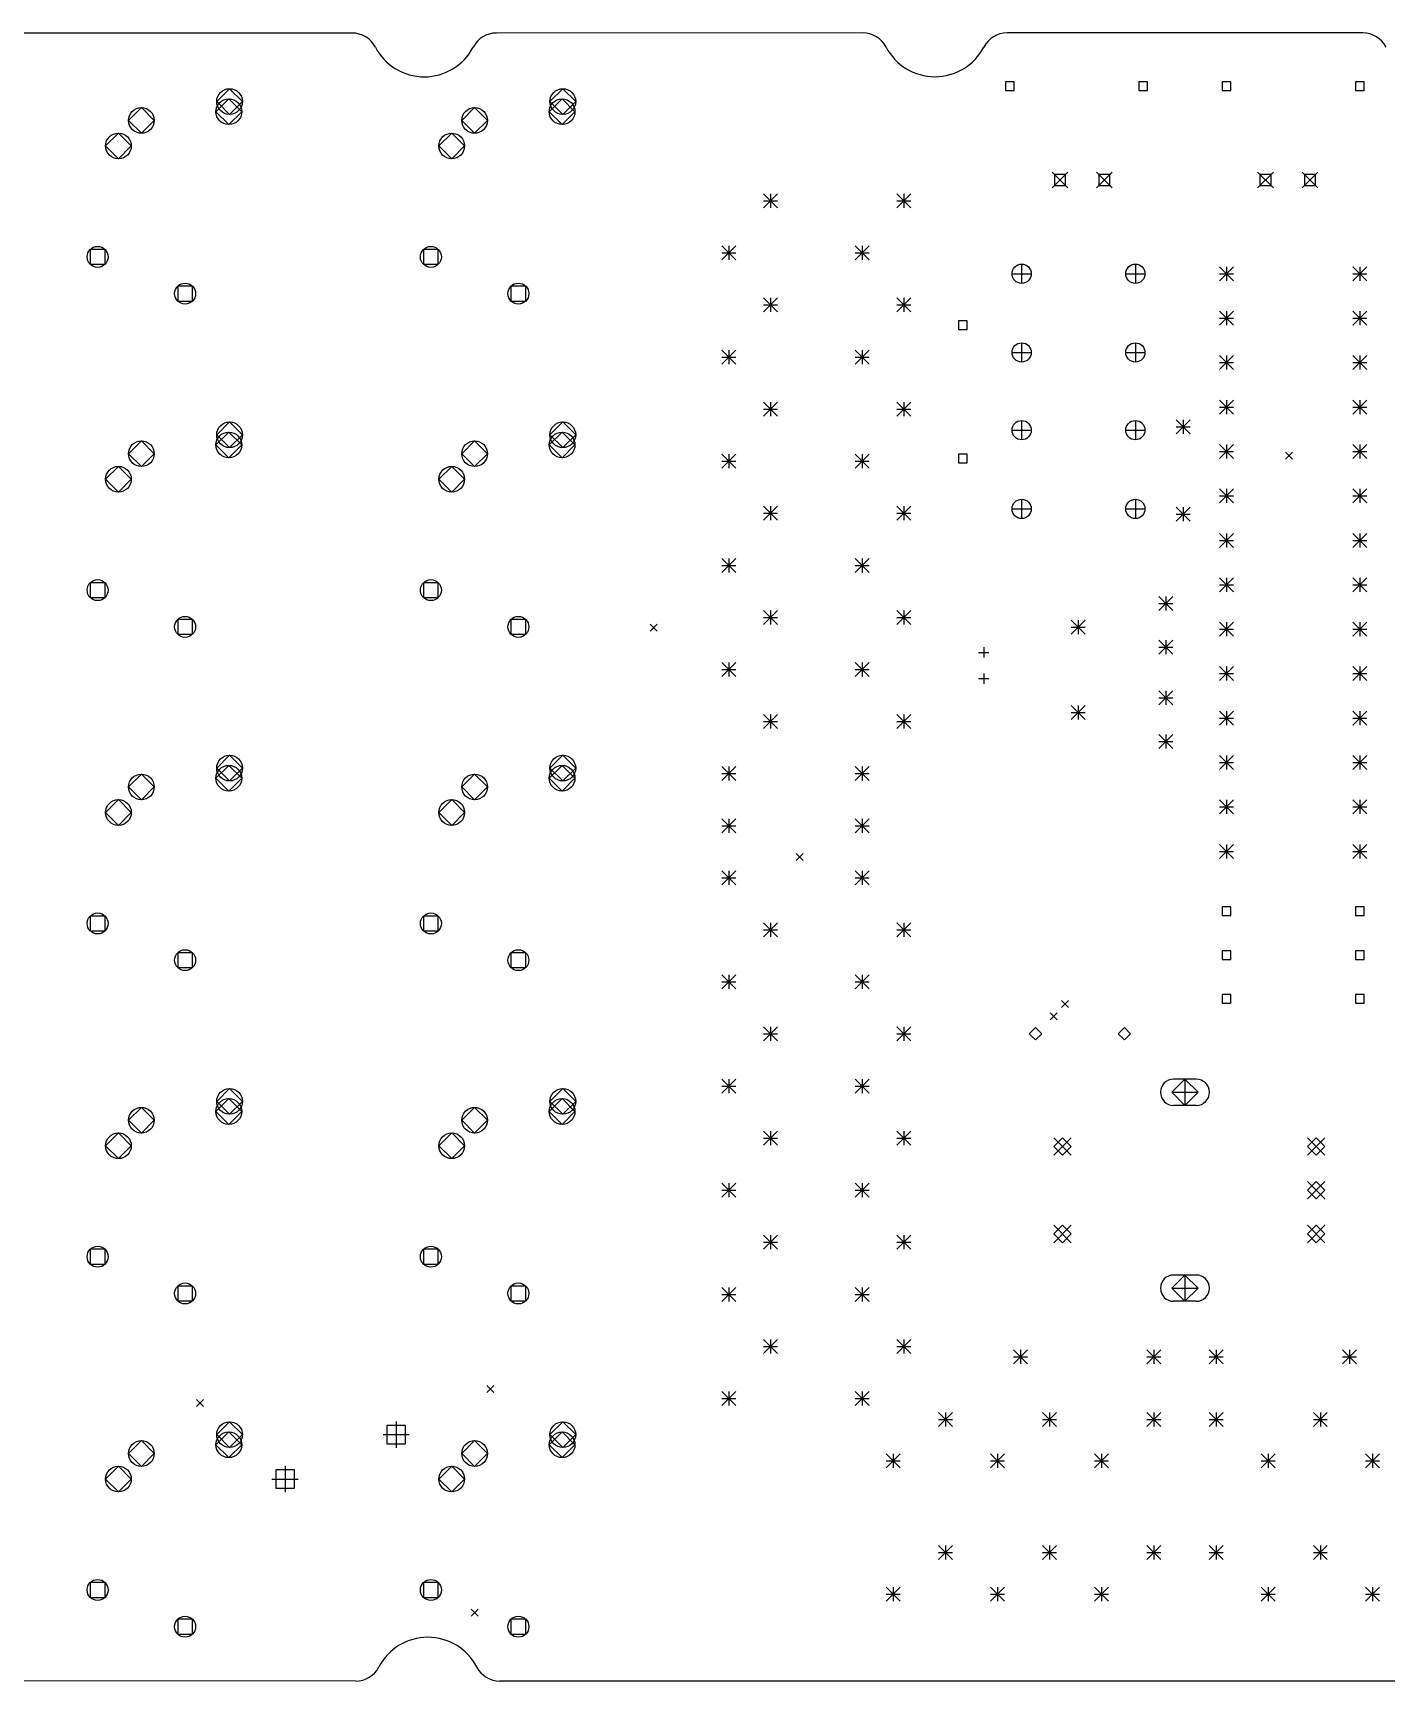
# Model space of a CAD drawing. Extents: x 8 to 295, y -192 to -55.
# Drawn here: x 86.6 to 163.9, y -149.5 to -55.3 of the extents above; entities that cross this region are included whole.
import ezdxf

# ---------------------------------------------------------------- set-up
doc = ezdxf.new("R2010")
doc.units = 0
doc.layers.add('BLACK', color=7, linetype='CONTINUOUS')

msp = doc.modelspace()

# ---------------------------------------------------------------- linework, layer by layer
at = {"layer": 'BLACK', "linetype": 'CONTINUOUS'}
for p, q in [((104.8, -55.3), (51.7481, -55.2937)), ((133.989, -55.2937), (113.046, -55.3)), ((162.564, -55.2937), (142.236, -55.2937)), ((142.646, -58.0932), (142.151, -58.0932)), ((142.151, -58.0932), (142.151, -58.5882)), ((142.646, -58.5882), (142.646, -58.0932)), ((150.266, -58.0932), (149.771, -58.0932)), ((149.771, -58.0932), (149.771, -58.5882)), ((150.266, -58.5882), (150.266, -58.0932)), ((155.029, -58.0932), (154.534, -58.0932)), ((154.534, -58.0932), (154.534, -58.5882)), ((155.029, -58.5882), (155.029, -58.0932)), ((162.649, -58.0932), (162.154, -58.0932)), ((162.154, -58.0932), (162.154, -58.5882)), ((162.649, -58.5882), (162.649, -58.0932)), ((97.7501, -59.0588), (97.0151, -59.7938)), ((97.7901, -58.4788), (97.0551, -59.2138)), ((97.0551, -59.2138), (97.7901, -59.9488)), ((98.4851, -59.7938), (97.7501, -59.0588)), ((98.5251, -59.2138), (97.7901, -58.4788)), ((97.7901, -59.9488), (98.5251, -59.2138)), ((116.8, -59.0588), (116.065, -59.7938)), ((116.84, -58.4788), (116.105, -59.2138)), ((116.105, -59.2138), (116.84, -59.9488)), ((117.535, -59.7938), (116.8, -59.0588)), ((117.575, -59.2138), (116.84, -58.4788)), ((116.84, -59.9488), (117.575, -59.2138)), ((142.151, -58.5882), (142.646, -58.5882)), ((149.771, -58.5882), (150.266, -58.5882)), ((154.534, -58.5882), (155.029, -58.5882)), ((162.154, -58.5882), (162.649, -58.5882)), ((92.7501, -59.5588), (92.0151, -60.2938)), ((93.4851, -60.2938), (92.7501, -59.5588)), ((97.0151, -59.7938), (97.7501, -60.5288)), ((97.7501, -60.5288), (98.4851, -59.7938)), ((111.8, -59.5588), (111.065, -60.2938)), ((112.535, -60.2938), (111.8, -59.5588)), ((116.065, -59.7938), (116.8, -60.5288)), ((116.8, -60.5288), (117.535, -59.7938)), ((91.4401, -61.0188), (90.7051, -61.7538)), ((92.1751, -61.7538), (91.4401, -61.0188)), ((92.0151, -60.2938), (92.7501, -61.0288)), ((92.7501, -61.0288), (93.4851, -60.2938)), ((110.49, -61.0188), (109.755, -61.7538)), ((111.225, -61.7538), (110.49, -61.0188)), ((111.065, -60.2938), (111.8, -61.0288)), ((111.8, -61.0288), (112.535, -60.2938)), ((90.7051, -61.7538), (91.4401, -62.4888)), ((91.4401, -62.4888), (92.1751, -61.7538)), ((109.755, -61.7538), (110.49, -62.4888)), ((110.49, -62.4888), (111.225, -61.7538)), ((144.806, -63.2485), (145.706, -64.1485)), ((145.706, -63.2485), (144.806, -64.1485)), ((145.575, -63.3803), (144.938, -63.3803)), ((144.938, -63.3803), (144.938, -64.0167)), ((144.938, -64.0167), (145.575, -64.0167)), ((145.575, -64.0167), (145.575, -63.3803)), ((147.346, -63.2485), (148.246, -64.1485)), ((148.246, -63.2485), (147.346, -64.1485)), ((148.115, -63.3803), (147.478, -63.3803)), ((147.478, -63.3803), (147.478, -64.0167)), ((147.478, -64.0167), (148.115, -64.0167)), ((148.115, -64.0167), (148.115, -63.3803)), ((156.554, -63.2485), (157.454, -64.1485)), ((157.454, -63.2485), (156.554, -64.1485)), ((157.322, -63.3803), (156.686, -63.3803)), ((156.686, -63.3803), (156.686, -64.0167)), ((156.686, -64.0167), (157.322, -64.0167)), ((157.322, -64.0167), (157.322, -63.3803)), ((159.094, -63.2485), (159.994, -64.1485)), ((159.994, -63.2485), (159.094, -64.1485)), ((159.862, -63.3803), (159.226, -63.3803)), ((159.226, -63.3803), (159.226, -64.0167)), ((159.226, -64.0167), (159.862, -64.0167)), ((159.862, -64.0167), (159.862, -63.3803)), ((128.307, -64.4891), (129.107, -65.2891)), ((129.107, -64.4891), (128.307, -65.2891)), ((128.307, -64.8891), (129.107, -64.8891)), ((128.707, -64.4891), (128.707, -65.2891)), ((135.927, -64.4891), (136.727, -65.2891)), ((136.727, -64.4891), (135.927, -65.2891)), ((135.927, -64.8891), (136.727, -64.8891)), ((136.327, -64.4891), (136.327, -65.2891)), ((90.6743, -67.6695), (89.8258, -67.6695)), ((89.8258, -67.6695), (89.8258, -68.5181)), ((90.6743, -68.5181), (90.6743, -67.6695)), ((109.724, -67.6695), (108.876, -67.6695)), ((108.876, -67.6695), (108.876, -68.5181)), ((109.724, -68.5181), (109.724, -67.6695)), ((125.925, -67.4657), (126.725, -68.2657)), ((126.725, -67.4657), (125.925, -68.2657)), ((126.325, -67.4657), (126.325, -68.2657)), ((133.545, -67.4657), (134.345, -68.2657)), ((134.345, -67.4657), (133.545, -68.2657)), ((133.945, -67.4657), (133.945, -68.2657)), ((89.8258, -68.5181), (90.6743, -68.5181)), ((108.876, -68.5181), (109.724, -68.5181)), ((125.925, -67.8657), (126.725, -67.8657)), ((133.545, -67.8657), (134.345, -67.8657)), ((143.066, -68.506), (143.066, -69.606)), ((149.566, -68.506), (149.566, -69.606)), ((154.381, -68.6563), (155.181, -69.4563)), ((155.181, -68.6563), (154.381, -69.4563)), ((154.781, -68.6563), (154.781, -69.4563)), ((162.001, -68.6563), (162.801, -69.4563)), ((162.801, -68.6563), (162.001, -69.4563)), ((162.401, -68.6563), (162.401, -69.4563)), ((142.516, -69.056), (143.616, -69.056)), ((149.016, -69.056), (150.116, -69.056)), ((154.381, -69.0563), (155.181, -69.0563)), ((162.001, -69.0563), (162.801, -69.0563)), ((95.6743, -69.7695), (94.8258, -69.7695)), ((94.8258, -69.7695), (94.8258, -70.6181)), ((94.8258, -70.6181), (95.6743, -70.6181)), ((95.6743, -70.6181), (95.6743, -69.7695)), ((114.724, -69.7695), (113.876, -69.7695)), ((113.876, -69.7695), (113.876, -70.6181)), ((113.876, -70.6181), (114.724, -70.6181)), ((114.724, -70.6181), (114.724, -69.7695)), ((128.307, -70.4422), (129.107, -71.2422)), ((129.107, -70.4422), (128.307, -71.2422)), ((128.707, -70.4422), (128.707, -71.2422)), ((135.927, -70.4422), (136.727, -71.2422)), ((136.727, -70.4422), (135.927, -71.2422)), ((136.327, -70.4422), (136.327, -71.2422)), ((128.307, -70.8422), (129.107, -70.8422)), ((135.927, -70.8422), (136.727, -70.8422)), ((154.381, -71.1963), (155.181, -71.9963)), ((155.181, -71.1963), (154.381, -71.9963)), ((154.381, -71.5963), (155.181, -71.5963)), ((154.781, -71.1963), (154.781, -71.9963)), ((162.001, -71.1963), (162.801, -71.9963)), ((162.801, -71.1963), (162.001, -71.9963)), ((162.001, -71.5963), (162.801, -71.5963)), ((162.401, -71.1963), (162.401, -71.9963)), ((139.947, -71.7425), (139.453, -71.7425)), ((139.453, -71.7425), (139.453, -72.2375)), ((139.453, -72.2375), (139.947, -72.2375)), ((139.947, -72.2375), (139.947, -71.7425)), ((125.925, -73.4188), (126.725, -74.2188)), ((126.725, -73.4188), (125.925, -74.2188)), ((126.325, -73.4188), (126.325, -74.2188)), ((133.545, -73.4188), (134.345, -74.2188)), ((134.345, -73.4188), (133.545, -74.2188)), ((133.945, -73.4188), (133.945, -74.2188)), ((143.066, -73.006), (143.066, -74.106)), ((149.566, -73.006), (149.566, -74.106)), ((125.925, -73.8188), (126.725, -73.8188)), ((133.545, -73.8188), (134.345, -73.8188)), ((142.516, -73.556), (143.616, -73.556)), ((149.016, -73.556), (150.116, -73.556)), ((154.381, -73.7363), (155.181, -74.5363)), ((155.181, -73.7363), (154.381, -74.5363)), ((154.381, -74.1363), (155.181, -74.1363)), ((154.781, -73.7363), (154.781, -74.5363)), ((162.001, -73.7363), (162.801, -74.5363)), ((162.801, -73.7363), (162.001, -74.5363)), ((162.001, -74.1363), (162.801, -74.1363)), ((162.401, -73.7363), (162.401, -74.5363)), ((154.381, -76.2763), (155.181, -77.0763)), ((155.181, -76.2763), (154.381, -77.0763)), ((154.781, -76.2763), (154.781, -77.0763)), ((162.001, -76.2763), (162.801, -77.0763)), ((162.801, -76.2763), (162.001, -77.0763)), ((162.401, -76.2763), (162.401, -77.0763)), ((128.307, -76.3954), (129.107, -77.1954)), ((129.107, -76.3954), (128.307, -77.1954)), ((128.307, -76.7954), (129.107, -76.7954)), ((128.707, -76.3954), (128.707, -77.1954)), ((135.927, -76.3954), (136.727, -77.1954)), ((136.727, -76.3954), (135.927, -77.1954)), ((135.927, -76.7954), (136.727, -76.7954)), ((136.327, -76.3954), (136.327, -77.1954)), ((154.381, -76.6763), (155.181, -76.6763)), ((162.001, -76.6763), (162.801, -76.6763)), ((97.7501, -78.1088), (97.0151, -78.8438)), ((97.7901, -77.5288), (97.0551, -78.2638)), ((98.4851, -78.8438), (97.7501, -78.1088)), ((98.5251, -78.2638), (97.7901, -77.5288)), ((116.8, -78.1088), (116.065, -78.8438)), ((116.84, -77.5288), (116.105, -78.2638)), ((117.535, -78.8438), (116.8, -78.1088)), ((117.575, -78.2638), (116.84, -77.5288)), ((142.516, -78), (143.616, -78)), ((143.066, -77.45), (143.066, -78.55)), ((149.016, -78), (150.116, -78)), ((149.566, -77.45), (149.566, -78.55)), ((151.9, -77.4), (152.7, -78.2)), ((152.7, -77.4), (151.9, -78.2)), ((151.9, -77.8), (152.7, -77.8)), ((152.3, -77.4), (152.3, -78.2)), ((92.7501, -78.6088), (92.0151, -79.3438)), ((93.4851, -79.3438), (92.7501, -78.6088)), ((97.0151, -78.8438), (97.7501, -79.5788)), ((97.0551, -78.2638), (97.7901, -78.9988)), ((97.7501, -79.5788), (98.4851, -78.8438)), ((97.7901, -78.9988), (98.5251, -78.2638)), ((111.8, -78.6088), (111.065, -79.3438)), ((112.535, -79.3438), (111.8, -78.6088)), ((116.065, -78.8438), (116.8, -79.5788)), ((116.105, -78.2638), (116.84, -78.9988)), ((116.8, -79.5788), (117.535, -78.8438)), ((116.84, -78.9988), (117.575, -78.2638)), ((154.381, -78.8163), (155.181, -79.6163)), ((155.181, -78.8163), (154.381, -79.6163)), ((154.781, -78.8163), (154.781, -79.6163)), ((162.001, -78.8163), (162.801, -79.6163)), ((162.801, -78.8163), (162.001, -79.6163)), ((162.401, -78.8163), (162.401, -79.6163)), ((91.4401, -80.0688), (90.7051, -80.8038)), ((92.1751, -80.8038), (91.4401, -80.0688)), ((92.0151, -79.3438), (92.7501, -80.0788)), ((92.7501, -80.0788), (93.4851, -79.3438)), ((110.49, -80.0688), (109.755, -80.8038)), ((111.225, -80.8038), (110.49, -80.0688)), ((111.065, -79.3438), (111.8, -80.0788)), ((111.8, -80.0788), (112.535, -79.3438)), ((125.925, -79.3719), (126.725, -80.1719)), ((126.725, -79.3719), (125.925, -80.1719)), ((125.925, -79.7719), (126.725, -79.7719)), ((126.325, -79.3719), (126.325, -80.1719)), ((133.545, -79.3719), (134.345, -80.1719)), ((134.345, -79.3719), (133.545, -80.1719)), ((133.545, -79.7719), (134.345, -79.7719)), ((133.945, -79.3719), (133.945, -80.1719)), ((139.947, -79.3625), (139.453, -79.3625)), ((139.453, -79.3625), (139.453, -79.8575)), ((139.453, -79.8575), (139.947, -79.8575)), ((139.947, -79.8575), (139.947, -79.3625)), ((154.381, -79.2163), (155.181, -79.2163)), ((158.153, -79.2467), (158.553, -79.6467)), ((158.553, -79.2467), (158.153, -79.6467)), ((162.001, -79.2163), (162.801, -79.2163)), ((90.7051, -80.8038), (91.4401, -81.5388)), ((91.4401, -81.5388), (92.1751, -80.8038)), ((109.755, -80.8038), (110.49, -81.5388)), ((110.49, -81.5388), (111.225, -80.8038)), ((143.066, -81.95), (143.066, -83.05)), ((149.566, -81.95), (149.566, -83.05)), ((154.381, -81.3563), (155.181, -82.1563)), ((155.181, -81.3563), (154.381, -82.1563)), ((154.381, -81.7563), (155.181, -81.7563)), ((154.781, -81.3563), (154.781, -82.1563)), ((162.001, -81.3563), (162.801, -82.1563)), ((162.801, -81.3563), (162.001, -82.1563)), ((162.001, -81.7563), (162.801, -81.7563)), ((162.401, -81.3563), (162.401, -82.1563)), ((128.307, -82.3485), (129.107, -83.1485)), ((129.107, -82.3485), (128.307, -83.1485)), ((128.307, -82.7485), (129.107, -82.7485)), ((128.707, -82.3485), (128.707, -83.1485)), ((135.927, -82.3485), (136.727, -83.1485)), ((136.727, -82.3485), (135.927, -83.1485)), ((135.927, -82.7485), (136.727, -82.7485)), ((136.327, -82.3485), (136.327, -83.1485)), ((142.516, -82.5), (143.616, -82.5)), ((149.016, -82.5), (150.116, -82.5)), ((151.9, -82.4), (152.7, -83.2)), ((152.7, -82.4), (151.9, -83.2)), ((151.9, -82.8), (152.7, -82.8)), ((152.3, -82.4), (152.3, -83.2)), ((154.381, -83.8963), (155.181, -84.6963)), ((155.181, -83.8963), (154.381, -84.6963)), ((154.381, -84.2963), (155.181, -84.2963)), ((154.781, -83.8963), (154.781, -84.6963)), ((162.001, -83.8963), (162.801, -84.6963)), ((162.801, -83.8963), (162.001, -84.6963)), ((162.001, -84.2963), (162.801, -84.2963)), ((162.401, -83.8963), (162.401, -84.6963)), ((125.925, -85.3251), (126.725, -86.1251)), ((126.725, -85.3251), (125.925, -86.1251)), ((125.925, -85.7251), (126.725, -85.7251)), ((126.325, -85.3251), (126.325, -86.1251)), ((133.545, -85.3251), (134.345, -86.1251)), ((134.345, -85.3251), (133.545, -86.1251)), ((133.545, -85.7251), (134.345, -85.7251)), ((133.945, -85.3251), (133.945, -86.1251)), ((154.381, -86.4363), (155.181, -87.2363)), ((155.181, -86.4363), (154.381, -87.2363)), ((154.781, -86.4363), (154.781, -87.2363)), ((162.001, -86.4363), (162.801, -87.2363)), ((162.801, -86.4363), (162.001, -87.2363)), ((162.401, -86.4363), (162.401, -87.2363)), ((90.6743, -86.7196), (89.8258, -86.7196)), ((89.8258, -86.7196), (89.8258, -87.5681)), ((89.8258, -87.5681), (90.6743, -87.5681)), ((90.6743, -87.5681), (90.6743, -86.7196)), ((109.724, -86.7196), (108.876, -86.7196)), ((108.876, -86.7196), (108.876, -87.5681)), ((108.876, -87.5681), (109.724, -87.5681)), ((109.724, -87.5681), (109.724, -86.7196)), ((150.9, -87.5), (151.7, -88.3)), ((151.7, -87.5), (150.9, -88.3)), ((151.3, -87.5), (151.3, -88.3)), ((154.381, -86.8363), (155.181, -86.8363)), ((162.001, -86.8363), (162.801, -86.8363)), ((128.307, -88.3016), (129.107, -89.1016)), ((129.107, -88.3016), (128.307, -89.1016)), ((128.707, -88.3016), (128.707, -89.1016)), ((135.927, -88.3016), (136.727, -89.1016)), ((136.727, -88.3016), (135.927, -89.1016)), ((136.327, -88.3016), (136.327, -89.1016)), ((150.9, -87.9), (151.7, -87.9)), ((95.6743, -88.8196), (94.8258, -88.8196)), ((94.8258, -88.8196), (94.8258, -89.6681)), ((95.6743, -89.6681), (95.6743, -88.8196)), ((114.724, -88.8196), (113.876, -88.8196)), ((113.876, -88.8196), (113.876, -89.6681)), ((114.724, -89.6681), (114.724, -88.8196)), ((121.839, -89.0969), (122.239, -89.4969)), ((122.239, -89.0969), (121.839, -89.4969)), ((128.307, -88.7016), (129.107, -88.7016)), ((135.927, -88.7016), (136.727, -88.7016)), ((145.9, -88.85), (146.7, -89.65)), ((146.7, -88.85), (145.9, -89.65)), ((145.9, -89.25), (146.7, -89.25)), ((146.3, -88.85), (146.3, -89.65)), ((154.381, -88.9763), (155.181, -89.7763)), ((155.181, -88.9763), (154.381, -89.7763)), ((154.381, -89.3763), (155.181, -89.3763)), ((154.781, -88.9763), (154.781, -89.7763)), ((162.001, -88.9763), (162.801, -89.7763)), ((162.801, -88.9763), (162.001, -89.7763)), ((162.001, -89.3763), (162.801, -89.3763)), ((162.401, -88.9763), (162.401, -89.7763)), ((94.8258, -89.6681), (95.6743, -89.6681)), ((113.876, -89.6681), (114.724, -89.6681)), ((140.9, -90.4), (140.9, -91)), ((150.9, -90), (151.7, -90.8)), ((151.7, -90), (150.9, -90.8)), ((150.9, -90.4), (151.7, -90.4)), ((151.3, -90), (151.3, -90.8)), ((125.925, -91.2782), (126.725, -92.0782)), ((126.725, -91.2782), (125.925, -92.0782)), ((126.325, -91.2782), (126.325, -92.0782)), ((133.545, -91.2782), (134.345, -92.0782)), ((134.345, -91.2782), (133.545, -92.0782)), ((133.945, -91.2782), (133.945, -92.0782)), ((140.6, -90.7), (141.2, -90.7)), ((125.925, -91.6782), (126.725, -91.6782)), ((133.545, -91.6782), (134.345, -91.6782)), ((140.6, -92.2), (141.2, -92.2)), ((140.9, -91.9), (140.9, -92.5)), ((154.381, -91.5163), (155.181, -92.3163)), ((155.181, -91.5163), (154.381, -92.3163)), ((154.381, -91.9163), (155.181, -91.9163)), ((154.781, -91.5163), (154.781, -92.3163)), ((162.001, -91.5163), (162.801, -92.3163)), ((162.801, -91.5163), (162.001, -92.3163)), ((162.001, -91.9163), (162.801, -91.9163)), ((162.401, -91.5163), (162.401, -92.3163)), ((150.9, -92.9), (151.7, -93.7)), ((151.7, -92.9), (150.9, -93.7)), ((151.3, -92.9), (151.3, -93.7)), ((145.9, -93.73), (146.7, -94.53)), ((146.7, -93.73), (145.9, -94.53)), ((145.9, -94.13), (146.7, -94.13)), ((146.3, -93.73), (146.3, -94.53)), ((150.9, -93.3), (151.7, -93.3)), ((154.381, -94.0563), (155.181, -94.8563)), ((155.181, -94.0563), (154.381, -94.8563)), ((154.781, -94.0563), (154.781, -94.8563)), ((162.001, -94.0563), (162.801, -94.8563)), ((162.801, -94.0563), (162.001, -94.8563)), ((162.401, -94.0563), (162.401, -94.8563)), ((128.307, -94.2548), (129.107, -95.0548)), ((129.107, -94.2548), (128.307, -95.0548)), ((128.307, -94.6548), (129.107, -94.6548)), ((128.707, -94.2548), (128.707, -95.0548)), ((135.927, -94.2548), (136.727, -95.0548)), ((136.727, -94.2548), (135.927, -95.0548)), ((135.927, -94.6548), (136.727, -94.6548)), ((136.327, -94.2548), (136.327, -95.0548)), ((154.381, -94.4563), (155.181, -94.4563)), ((162.001, -94.4563), (162.801, -94.4563)), ((150.9, -95.4), (151.7, -96.2)), ((151.7, -95.4), (150.9, -96.2)), ((150.9, -95.8), (151.7, -95.8)), ((151.3, -95.4), (151.3, -96.2)), ((97.7901, -96.5788), (97.0551, -97.3138)), ((98.5251, -97.3138), (97.7901, -96.5788)), ((116.84, -96.5788), (116.105, -97.3138)), ((117.575, -97.3138), (116.84, -96.5788)), ((154.381, -96.5963), (155.181, -97.3963)), ((155.181, -96.5963), (154.381, -97.3963)), ((154.381, -96.9963), (155.181, -96.9963)), ((154.781, -96.5963), (154.781, -97.3963)), ((162.001, -96.5963), (162.801, -97.3963)), ((162.801, -96.5963), (162.001, -97.3963)), ((162.001, -96.9963), (162.801, -96.9963)), ((162.401, -96.5963), (162.401, -97.3963)), ((92.7501, -97.6588), (92.0151, -98.3938)), ((93.4851, -98.3938), (92.7501, -97.6588)), ((97.7501, -97.1588), (97.0151, -97.8938)), ((97.0151, -97.8938), (97.7501, -98.6288)), ((97.0551, -97.3138), (97.7901, -98.0488)), ((98.4851, -97.8938), (97.7501, -97.1588)), ((97.7501, -98.6288), (98.4851, -97.8938)), ((97.7901, -98.0488), (98.5251, -97.3138)), ((111.8, -97.6588), (111.065, -98.3938)), ((112.535, -98.3938), (111.8, -97.6588)), ((116.8, -97.1588), (116.065, -97.8938)), ((116.065, -97.8938), (116.8, -98.6288)), ((116.105, -97.3138), (116.84, -98.0488)), ((117.535, -97.8938), (116.8, -97.1588)), ((116.8, -98.6288), (117.535, -97.8938)), ((116.84, -98.0488), (117.575, -97.3138)), ((125.925, -97.2313), (126.725, -98.0313)), ((126.725, -97.2313), (125.925, -98.0313)), ((125.925, -97.6313), (126.725, -97.6313)), ((126.325, -97.2313), (126.325, -98.0313)), ((133.545, -97.2313), (134.345, -98.0313)), ((134.345, -97.2313), (133.545, -98.0313)), ((133.545, -97.6313), (134.345, -97.6313)), ((133.945, -97.2313), (133.945, -98.0313)), ((92.0151, -98.3938), (92.7501, -99.1288)), ((92.7501, -99.1288), (93.4851, -98.3938)), ((111.065, -98.3938), (111.8, -99.1288)), ((111.8, -99.1288), (112.535, -98.3938)), ((91.4401, -99.1188), (90.7051, -99.8538)), ((90.7051, -99.8538), (91.4401, -100.589)), ((92.1751, -99.8538), (91.4401, -99.1188)), ((91.4401, -100.589), (92.1751, -99.8538)), ((110.49, -99.1188), (109.755, -99.8538)), ((109.755, -99.8538), (110.49, -100.589)), ((111.225, -99.8538), (110.49, -99.1188)), ((110.49, -100.589), (111.225, -99.8538)), ((154.381, -99.1363), (155.181, -99.9363)), ((155.181, -99.1363), (154.381, -99.9363)), ((154.381, -99.5363), (155.181, -99.5363)), ((154.781, -99.1363), (154.781, -99.9363)), ((162.001, -99.1363), (162.801, -99.9363)), ((162.801, -99.1363), (162.001, -99.9363)), ((162.001, -99.5363), (162.801, -99.5363)), ((162.401, -99.1363), (162.401, -99.9363)), ((125.925, -100.208), (126.725, -101.008)), ((126.725, -100.208), (125.925, -101.008)), ((125.925, -100.608), (126.725, -100.608)), ((126.325, -100.208), (126.325, -101.008)), ((133.545, -100.208), (134.345, -101.008)), ((134.345, -100.208), (133.545, -101.008)), ((133.545, -100.608), (134.345, -100.608)), ((133.945, -100.208), (133.945, -101.008)), ((154.381, -101.676), (155.181, -102.476)), ((155.181, -101.676), (154.381, -102.476)), ((154.781, -101.676), (154.781, -102.476)), ((162.001, -101.676), (162.801, -102.476)), ((162.801, -101.676), (162.001, -102.476)), ((162.401, -101.676), (162.401, -102.476)), ((130.174, -102.194), (130.574, -102.594)), ((130.574, -102.194), (130.174, -102.594)), ((154.381, -102.076), (155.181, -102.076)), ((162.001, -102.076), (162.801, -102.076)), ((125.925, -103.184), (126.725, -103.984)), ((126.725, -103.184), (125.925, -103.984)), ((125.925, -103.584), (126.725, -103.584)), ((126.325, -103.184), (126.325, -103.984)), ((133.545, -103.184), (134.345, -103.984)), ((134.345, -103.184), (133.545, -103.984)), ((133.545, -103.584), (134.345, -103.584)), ((133.945, -103.184), (133.945, -103.984)), ((155.029, -105.253), (154.534, -105.253)), ((154.534, -105.253), (154.534, -105.747)), ((155.029, -105.747), (155.029, -105.253)), ((162.649, -105.253), (162.154, -105.253)), ((162.154, -105.253), (162.154, -105.747)), ((162.649, -105.747), (162.649, -105.253)), ((90.6743, -105.77), (89.8258, -105.77)), ((89.8258, -105.77), (89.8258, -106.618)), ((90.6743, -106.618), (90.6743, -105.77)), ((109.724, -105.77), (108.876, -105.77)), ((108.876, -105.77), (108.876, -106.618)), ((109.724, -106.618), (109.724, -105.77)), ((128.307, -106.161), (129.107, -106.961)), ((129.107, -106.161), (128.307, -106.961)), ((128.707, -106.161), (128.707, -106.961)), ((135.927, -106.161), (136.727, -106.961)), ((136.727, -106.161), (135.927, -106.961)), ((136.327, -106.161), (136.327, -106.961)), ((154.534, -105.747), (155.029, -105.747)), ((162.154, -105.747), (162.649, -105.747)), ((89.8258, -106.618), (90.6743, -106.618)), ((108.876, -106.618), (109.724, -106.618)), ((128.307, -106.561), (129.107, -106.561)), ((135.927, -106.561), (136.727, -106.561)), ((95.6743, -107.87), (94.8258, -107.87)), ((94.8258, -107.87), (94.8258, -108.718)), ((95.6743, -108.718), (95.6743, -107.87)), ((114.724, -107.87), (113.876, -107.87)), ((113.876, -107.87), (113.876, -108.718)), ((114.724, -108.718), (114.724, -107.87)), ((155.029, -107.753), (154.534, -107.753)), ((154.534, -107.753), (154.534, -108.247)), ((154.534, -108.247), (155.029, -108.247)), ((155.029, -108.247), (155.029, -107.753)), ((162.649, -107.753), (162.154, -107.753)), ((162.154, -107.753), (162.154, -108.247)), ((162.154, -108.247), (162.649, -108.247)), ((162.649, -108.247), (162.649, -107.753)), ((94.8258, -108.718), (95.6743, -108.718)), ((113.876, -108.718), (114.724, -108.718)), ((125.925, -109.138), (126.725, -109.938)), ((126.725, -109.138), (125.925, -109.938)), ((126.325, -109.138), (126.325, -109.938)), ((133.545, -109.138), (134.345, -109.938)), ((134.345, -109.138), (133.545, -109.938)), ((133.945, -109.138), (133.945, -109.938)), ((125.925, -109.538), (126.725, -109.538)), ((133.545, -109.538), (134.345, -109.538)), ((145.35, -110.6), (145.75, -111)), ((145.75, -110.6), (145.35, -111)), ((155.029, -110.253), (154.534, -110.253)), ((154.534, -110.253), (154.534, -110.747)), ((154.534, -110.747), (155.029, -110.747)), ((155.029, -110.747), (155.029, -110.253)), ((162.649, -110.253), (162.154, -110.253)), ((162.154, -110.253), (162.154, -110.747)), ((162.154, -110.747), (162.649, -110.747)), ((162.649, -110.747), (162.649, -110.253)), ((144.7, -111.3), (145.1, -111.7)), ((145.1, -111.3), (144.7, -111.7)), ((128.307, -112.114), (129.107, -112.914)), ((129.107, -112.114), (128.307, -112.914)), ((128.307, -112.514), (129.107, -112.514)), ((128.707, -112.114), (128.707, -112.914)), ((135.927, -112.114), (136.727, -112.914)), ((136.727, -112.114), (135.927, -112.914)), ((135.927, -112.514), (136.727, -112.514)), ((136.327, -112.114), (136.327, -112.914)), ((143.86, -112.145), (143.505, -112.5)), ((143.505, -112.5), (143.86, -112.855)), ((144.215, -112.5), (143.86, -112.145)), ((143.86, -112.855), (144.215, -112.5)), ((148.94, -112.145), (148.585, -112.5)), ((148.585, -112.5), (148.94, -112.855)), ((149.295, -112.5), (148.94, -112.145)), ((148.94, -112.855), (149.295, -112.5)), ((97.7901, -115.629), (97.0551, -116.364)), ((98.5251, -116.364), (97.7901, -115.629)), ((116.84, -115.629), (116.105, -116.364)), ((117.575, -116.364), (116.84, -115.629)), ((125.925, -115.091), (126.725, -115.891)), ((126.725, -115.091), (125.925, -115.891)), ((125.925, -115.491), (126.725, -115.491)), ((126.325, -115.091), (126.325, -115.891)), ((133.545, -115.091), (134.345, -115.891)), ((134.345, -115.091), (133.545, -115.891)), ((133.545, -115.491), (134.345, -115.491)), ((133.945, -115.091), (133.945, -115.891)), ((152.4, -115.094), (151.65, -115.844)), ((151.65, -115.844), (153.15, -115.844)), ((151.65, -115.844), (152.4, -116.594)), ((153.05, -115.094), (151.75, -115.094)), ((152.4, -115.094), (152.4, -116.594)), ((153.15, -115.844), (152.4, -115.094)), ((152.4, -116.594), (153.15, -115.844)), ((92.7501, -116.709), (92.0151, -117.444)), ((93.4851, -117.444), (92.7501, -116.709)), ((97.7501, -116.209), (97.0151, -116.944)), ((97.0551, -116.364), (97.7901, -117.099)), ((98.4851, -116.944), (97.7501, -116.209)), ((97.7901, -117.099), (98.5251, -116.364)), ((111.8, -116.709), (111.065, -117.444)), ((112.535, -117.444), (111.8, -116.709)), ((116.8, -116.209), (116.065, -116.944)), ((116.105, -116.364), (116.84, -117.099)), ((117.535, -116.944), (116.8, -116.209)), ((116.84, -117.099), (117.575, -116.364)), ((153.05, -116.594), (151.75, -116.594)), ((92.0151, -117.444), (92.7501, -118.179)), ((92.7501, -118.179), (93.4851, -117.444)), ((97.0151, -116.944), (97.7501, -117.679)), ((97.7501, -117.679), (98.4851, -116.944)), ((111.065, -117.444), (111.8, -118.179)), ((111.8, -118.179), (112.535, -117.444)), ((116.065, -116.944), (116.8, -117.679)), ((116.8, -117.679), (117.535, -116.944)), ((91.4401, -118.169), (90.7051, -118.904)), ((92.1751, -118.904), (91.4401, -118.169)), ((110.49, -118.169), (109.755, -118.904)), ((111.225, -118.904), (110.49, -118.169)), ((128.307, -118.067), (129.107, -118.867)), ((129.107, -118.067), (128.307, -118.867)), ((128.307, -118.467), (129.107, -118.467)), ((128.707, -118.067), (128.707, -118.867)), ((135.927, -118.067), (136.727, -118.867)), ((136.727, -118.067), (135.927, -118.867)), ((135.927, -118.467), (136.727, -118.467)), ((136.327, -118.067), (136.327, -118.867)), ((144.9, -118.444), (145.9, -119.444)), ((145.9, -118.444), (144.9, -119.444)), ((145.4, -118.444), (144.9, -118.944)), ((145.9, -118.944), (145.4, -118.444)), ((159.4, -118.444), (160.4, -119.444)), ((160.4, -118.444), (159.4, -119.444)), ((159.9, -118.444), (159.4, -118.944)), ((160.4, -118.944), (159.9, -118.444)), ((90.7051, -118.904), (91.4401, -119.639)), ((91.4401, -119.639), (92.1751, -118.904)), ((109.755, -118.904), (110.49, -119.639)), ((110.49, -119.639), (111.225, -118.904)), ((144.9, -118.944), (145.4, -119.444)), ((145.4, -119.444), (145.9, -118.944)), ((159.4, -118.944), (159.9, -119.444)), ((159.9, -119.444), (160.4, -118.944)), ((125.925, -121.044), (126.725, -121.844)), ((126.725, -121.044), (125.925, -121.844)), ((125.925, -121.444), (126.725, -121.444)), ((126.325, -121.044), (126.325, -121.844)), ((133.545, -121.044), (134.345, -121.844)), ((134.345, -121.044), (133.545, -121.844)), ((133.545, -121.444), (134.345, -121.444)), ((133.945, -121.044), (133.945, -121.844)), ((159.4, -120.944), (160.4, -121.944)), ((160.4, -120.944), (159.4, -121.944)), ((159.9, -120.944), (159.4, -121.444)), ((159.4, -121.444), (159.9, -121.944)), ((160.4, -121.444), (159.9, -120.944)), ((159.9, -121.944), (160.4, -121.444)), ((128.307, -124.02), (129.107, -124.82)), ((129.107, -124.02), (128.307, -124.82)), ((128.707, -124.02), (128.707, -124.82)), ((135.927, -124.02), (136.727, -124.82)), ((136.727, -124.02), (135.927, -124.82)), ((136.327, -124.02), (136.327, -124.82)), ((144.9, -123.444), (145.9, -124.444)), ((145.9, -123.444), (144.9, -124.444)), ((145.4, -123.444), (144.9, -123.944)), ((144.9, -123.944), (145.4, -124.444)), ((145.9, -123.944), (145.4, -123.444)), ((145.4, -124.444), (145.9, -123.944)), ((159.4, -123.444), (160.4, -124.444)), ((160.4, -123.444), (159.4, -124.444)), ((159.9, -123.444), (159.4, -123.944)), ((159.4, -123.944), (159.9, -124.444)), ((160.4, -123.944), (159.9, -123.444)), ((159.9, -124.444), (160.4, -123.944)), ((90.6743, -124.82), (89.8258, -124.82)), ((89.8258, -124.82), (89.8258, -125.668)), ((90.6743, -125.668), (90.6743, -124.82)), ((109.724, -124.82), (108.876, -124.82)), ((108.876, -124.82), (108.876, -125.668)), ((109.724, -125.668), (109.724, -124.82)), ((128.307, -124.42), (129.107, -124.42)), ((135.927, -124.42), (136.727, -124.42)), ((89.8258, -125.668), (90.6743, -125.668)), ((108.876, -125.668), (109.724, -125.668)), ((95.6743, -126.92), (94.8258, -126.92)), ((94.8258, -126.92), (94.8258, -127.768)), ((95.6743, -127.768), (95.6743, -126.92)), ((114.724, -126.92), (113.876, -126.92)), ((113.876, -126.92), (113.876, -127.768)), ((114.724, -127.768), (114.724, -126.92)), ((125.925, -126.997), (126.725, -127.797)), ((126.725, -126.997), (125.925, -127.797)), ((126.325, -126.997), (126.325, -127.797)), ((133.545, -126.997), (134.345, -127.797)), ((134.345, -126.997), (133.545, -127.797)), ((133.945, -126.997), (133.945, -127.797)), ((152.4, -126.294), (151.65, -127.044)), ((151.65, -127.044), (153.15, -127.044)), ((151.65, -127.044), (152.4, -127.794)), ((153.05, -126.294), (151.75, -126.294)), ((152.4, -126.294), (152.4, -127.794)), ((153.15, -127.044), (152.4, -126.294)), ((152.4, -127.794), (153.15, -127.044)), ((94.8258, -127.768), (95.6743, -127.768)), ((113.876, -127.768), (114.724, -127.768)), ((125.925, -127.397), (126.725, -127.397)), ((133.545, -127.397), (134.345, -127.397)), ((153.05, -127.794), (151.75, -127.794)), ((128.307, -129.974), (129.107, -130.774)), ((129.107, -129.974), (128.307, -130.774)), ((128.707, -129.974), (128.707, -130.774)), ((135.927, -129.974), (136.727, -130.774)), ((136.727, -129.974), (135.927, -130.774)), ((136.327, -129.974), (136.327, -130.774)), ((128.307, -130.374), (129.107, -130.374)), ((135.927, -130.374), (136.727, -130.374)), ((142.594, -130.569), (143.394, -131.369)), ((143.394, -130.569), (142.594, -131.369)), ((142.994, -130.569), (142.994, -131.369)), ((150.214, -130.569), (151.014, -131.369)), ((151.014, -130.569), (150.214, -131.369)), ((150.614, -130.569), (150.614, -131.369)), ((153.794, -130.569), (154.594, -131.369)), ((154.594, -130.569), (153.794, -131.369)), ((154.194, -130.569), (154.194, -131.369)), ((161.414, -130.569), (162.214, -131.369)), ((162.214, -130.569), (161.414, -131.369)), ((161.814, -130.569), (161.814, -131.369)), ((142.594, -130.969), (143.394, -130.969)), ((150.214, -130.969), (151.014, -130.969)), ((153.794, -130.969), (154.594, -130.969)), ((161.414, -130.969), (162.214, -130.969)), ((112.5, -132.6), (112.9, -133)), ((112.9, -132.6), (112.5, -133)), ((95.9, -133.4), (96.3, -133.8)), ((96.3, -133.4), (95.9, -133.8)), ((125.925, -132.95), (126.725, -133.75)), ((126.725, -132.95), (125.925, -133.75)), ((125.925, -133.35), (126.725, -133.35)), ((126.325, -132.95), (126.325, -133.75)), ((133.545, -132.95), (134.345, -133.75)), ((134.345, -132.95), (133.545, -133.75)), ((133.545, -133.35), (134.345, -133.35)), ((133.945, -132.95), (133.945, -133.75)), ((97.7901, -134.679), (97.0551, -135.414)), ((98.5251, -135.414), (97.7901, -134.679)), ((107.315, -134.665), (107.315, -136.163)), ((116.84, -134.679), (116.105, -135.414)), ((117.575, -135.414), (116.84, -134.679)), ((138.308, -134.141), (139.108, -134.941)), ((139.108, -134.141), (138.308, -134.941)), ((138.308, -134.541), (139.108, -134.541)), ((138.708, -134.141), (138.708, -134.941)), ((144.261, -134.141), (145.061, -134.941)), ((145.061, -134.141), (144.261, -134.941)), ((144.261, -134.541), (145.061, -134.541)), ((144.661, -134.141), (144.661, -134.941)), ((150.214, -134.141), (151.014, -134.941)), ((151.014, -134.141), (150.214, -134.941)), ((150.214, -134.541), (151.014, -134.541)), ((150.614, -134.141), (150.614, -134.941)), ((153.786, -134.141), (154.586, -134.941)), ((154.586, -134.141), (153.786, -134.941)), ((153.786, -134.541), (154.586, -134.541)), ((154.186, -134.141), (154.186, -134.941)), ((159.739, -134.141), (160.539, -134.941)), ((160.539, -134.141), (159.739, -134.941)), ((159.739, -134.541), (160.539, -134.541)), ((160.139, -134.141), (160.139, -134.941)), ((97.7501, -135.259), (97.0151, -135.994)), ((97.0551, -135.414), (97.7901, -136.149)), ((98.4851, -135.994), (97.7501, -135.259)), ((97.7901, -136.149), (98.5251, -135.414)), ((106.566, -135.414), (108.064, -135.414)), ((107.845, -134.884), (106.785, -134.884)), ((106.785, -134.884), (106.785, -135.944)), ((107.845, -135.944), (107.845, -134.884)), ((116.8, -135.259), (116.065, -135.994)), ((116.105, -135.414), (116.84, -136.149)), ((117.535, -135.994), (116.8, -135.259)), ((116.84, -136.149), (117.575, -135.414)), ((92.7501, -135.759), (92.0151, -136.494)), ((92.0151, -136.494), (92.7501, -137.229)), ((93.4851, -136.494), (92.7501, -135.759)), ((92.7501, -137.229), (93.4851, -136.494)), ((97.0151, -135.994), (97.7501, -136.729)), ((97.7501, -136.729), (98.4851, -135.994)), ((106.785, -135.944), (107.845, -135.944)), ((111.8, -135.759), (111.065, -136.494)), ((111.065, -136.494), (111.8, -137.229)), ((112.535, -136.494), (111.8, -135.759)), ((111.8, -137.229), (112.535, -136.494)), ((116.065, -135.994), (116.8, -136.729)), ((116.8, -136.729), (117.535, -135.994)), ((135.331, -136.522), (136.131, -137.322)), ((136.131, -136.522), (135.331, -137.322)), ((135.731, -136.522), (135.731, -137.322)), ((141.284, -136.522), (142.084, -137.322)), ((142.084, -136.522), (141.284, -137.322)), ((141.684, -136.522), (141.684, -137.322)), ((147.238, -136.522), (148.038, -137.322)), ((148.038, -136.522), (147.238, -137.322)), ((147.638, -136.522), (147.638, -137.322)), ((156.763, -136.522), (157.563, -137.322)), ((157.563, -136.522), (156.763, -137.322)), ((157.163, -136.522), (157.163, -137.322)), ((162.716, -136.522), (163.516, -137.322)), ((163.516, -136.522), (162.716, -137.322)), ((163.116, -136.522), (163.116, -137.322)), ((91.4401, -137.219), (90.7051, -137.954)), ((92.1751, -137.954), (91.4401, -137.219)), ((101.495, -137.424), (100.435, -137.424)), ((100.435, -137.424), (100.435, -138.484)), ((100.965, -137.205), (100.965, -138.703)), ((101.495, -138.484), (101.495, -137.424)), ((110.49, -137.219), (109.755, -137.954)), ((111.225, -137.954), (110.49, -137.219)), ((135.331, -136.922), (136.131, -136.922)), ((141.284, -136.922), (142.084, -136.922)), ((147.238, -136.922), (148.038, -136.922)), ((156.763, -136.922), (157.563, -136.922)), ((162.716, -136.922), (163.516, -136.922)), ((90.7051, -137.954), (91.4401, -138.689)), ((91.4401, -138.689), (92.1751, -137.954)), ((100.216, -137.954), (101.714, -137.954)), ((109.755, -137.954), (110.49, -138.689)), ((110.49, -138.689), (111.225, -137.954)), ((100.435, -138.484), (101.495, -138.484)), ((138.308, -141.761), (139.108, -142.561)), ((139.108, -141.761), (138.308, -142.561)), ((138.308, -142.161), (139.108, -142.161)), ((138.708, -141.761), (138.708, -142.561)), ((144.261, -141.761), (145.061, -142.561)), ((145.061, -141.761), (144.261, -142.561)), ((144.261, -142.161), (145.061, -142.161)), ((144.661, -141.761), (144.661, -142.561)), ((150.214, -141.761), (151.014, -142.561)), ((151.014, -141.761), (150.214, -142.561)), ((150.214, -142.161), (151.014, -142.161)), ((150.614, -141.761), (150.614, -142.561)), ((153.786, -141.761), (154.586, -142.561)), ((154.586, -141.761), (153.786, -142.561)), ((153.786, -142.161), (154.586, -142.161)), ((154.186, -141.761), (154.186, -142.561)), ((159.739, -141.761), (160.539, -142.561)), ((160.539, -141.761), (159.739, -142.561)), ((159.739, -142.161), (160.539, -142.161)), ((160.139, -141.761), (160.139, -142.561)), ((90.6743, -143.87), (89.8258, -143.87)), ((89.8258, -143.87), (89.8258, -144.718)), ((90.6743, -144.718), (90.6743, -143.87)), ((109.724, -143.87), (108.876, -143.87)), ((108.876, -143.87), (108.876, -144.718)), ((109.724, -144.718), (109.724, -143.87)), ((89.8258, -144.718), (90.6743, -144.718)), ((108.876, -144.718), (109.724, -144.718)), ((135.331, -144.142), (136.131, -144.942)), ((136.131, -144.142), (135.331, -144.942)), ((135.331, -144.542), (136.131, -144.542)), ((135.731, -144.142), (135.731, -144.942)), ((141.284, -144.142), (142.084, -144.942)), ((142.084, -144.142), (141.284, -144.942)), ((141.284, -144.542), (142.084, -144.542)), ((141.684, -144.142), (141.684, -144.942)), ((147.238, -144.142), (148.038, -144.942)), ((148.038, -144.142), (147.238, -144.942)), ((147.238, -144.542), (148.038, -144.542)), ((147.638, -144.142), (147.638, -144.942)), ((156.763, -144.142), (157.563, -144.942)), ((157.563, -144.142), (156.763, -144.942)), ((156.763, -144.542), (157.563, -144.542)), ((157.163, -144.142), (157.163, -144.942)), ((162.716, -144.142), (163.516, -144.942)), ((163.516, -144.142), (162.716, -144.942)), ((162.716, -144.542), (163.516, -144.542)), ((163.116, -144.142), (163.116, -144.942)), ((95.6743, -145.97), (94.8258, -145.97)), ((94.8258, -145.97), (94.8258, -146.818)), ((95.6743, -146.818), (95.6743, -145.97)), ((111.6, -145.4), (112, -145.8)), ((112, -145.4), (111.6, -145.8)), ((114.724, -145.97), (113.876, -145.97)), ((113.876, -145.97), (113.876, -146.818)), ((114.724, -146.818), (114.724, -145.97)), ((94.8258, -146.818), (95.6743, -146.818)), ((113.876, -146.818), (114.724, -146.818)), ((105, -149.5), (66.0356, -149.494)), ((191.554, -149.5), (113.246, -149.5))]:
    msp.add_line(p, q, dxfattribs=at)
at = {"layer": 'BLACK'}
for centre, radius in [((97.7501, -59.7938), 0.735), ((97.7901, -59.2138), 0.735), ((116.8, -59.7938), 0.735), ((116.84, -59.2138), 0.735), ((92.7501, -60.2938), 0.735), ((111.8, -60.2938), 0.735), ((91.4401, -61.7538), 0.735), ((110.49, -61.7538), 0.735), ((90.2501, -68.0938), 0.6), ((109.3, -68.0938), 0.6), ((143.066, -69.056), 0.55), ((149.566, -69.056), 0.55), ((95.2501, -70.1938), 0.6), ((114.3, -70.1938), 0.6), ((143.066, -73.556), 0.55), ((149.566, -73.556), 0.55), ((97.7501, -78.8438), 0.735), ((97.7901, -78.2638), 0.735), ((116.8, -78.8438), 0.735), ((116.84, -78.2638), 0.735), ((143.066, -78), 0.55), ((149.566, -78), 0.55), ((92.7501, -79.3438), 0.735), ((111.8, -79.3438), 0.735), ((91.4401, -80.8038), 0.735), ((110.49, -80.8038), 0.735), ((143.066, -82.5), 0.55), ((149.566, -82.5), 0.55), ((90.2501, -87.1438), 0.6), ((109.3, -87.1438), 0.6), ((95.2501, -89.2438), 0.6), ((114.3, -89.2438), 0.6), ((97.7901, -97.3138), 0.735), ((116.84, -97.3138), 0.735), ((92.7501, -98.3938), 0.735), ((97.7501, -97.8938), 0.735), ((111.8, -98.3938), 0.735), ((116.8, -97.8938), 0.735), ((91.4401, -99.8538), 0.735), ((110.49, -99.8538), 0.735), ((90.2501, -106.194), 0.6), ((109.3, -106.194), 0.6), ((95.2501, -108.294), 0.6), ((114.3, -108.294), 0.6), ((97.7901, -116.364), 0.735), ((116.84, -116.364), 0.735), ((92.7501, -117.444), 0.735), ((97.7501, -116.944), 0.735), ((111.8, -117.444), 0.735), ((116.8, -116.944), 0.735), ((91.4401, -118.904), 0.735), ((110.49, -118.904), 0.735), ((90.2501, -125.244), 0.6), ((109.3, -125.244), 0.6), ((95.2501, -127.344), 0.6), ((114.3, -127.344), 0.6), ((97.7901, -135.414), 0.735), ((116.84, -135.414), 0.735), ((97.7501, -135.994), 0.735), ((116.8, -135.994), 0.735), ((92.7501, -136.494), 0.735), ((111.8, -136.494), 0.735), ((91.4401, -137.954), 0.735), ((110.49, -137.954), 0.735), ((90.2501, -144.294), 0.6), ((109.3, -144.294), 0.6), ((95.2501, -146.394), 0.6), ((114.3, -146.394), 0.6)]:
    msp.add_circle(centre, radius, dxfattribs=at)
for centre, radius, start, end in [((104.8, -56.8), 1.5, 27.5399, 90), ((113.046, -56.8), 1.5, 89.9995, 152.46), ((133.989, -56.7938), 1.5001, 27.5417, 90.0002), ((142.236, -56.7938), 1.5, 89.9998, 152.458), ((162.564, -56.7938), 1.5001, 27.5417, 90.0002), ((108.923, -54.65), 3.15, -152.46, -27.5398), ((138.112, -54.6438), 3.15, -152.461, -27.5391), ((151.75, -115.844), 0.75, 450, 630), ((153.05, -115.844), 0.75, 270, 450), ((151.75, -127.044), 0.75, 450, 630), ((153.05, -127.044), 0.75, 270, 450), ((109.123, -150.15), 3.15, 27.5398, 152.46), ((105, -148), 1.5, -90, -27.5398), ((113.246, -148), 1.5, -152.46, -89.9996)]:
    msp.add_arc(centre, radius, start, end, dxfattribs=at)

doc.saveas('drawing.dxf')
